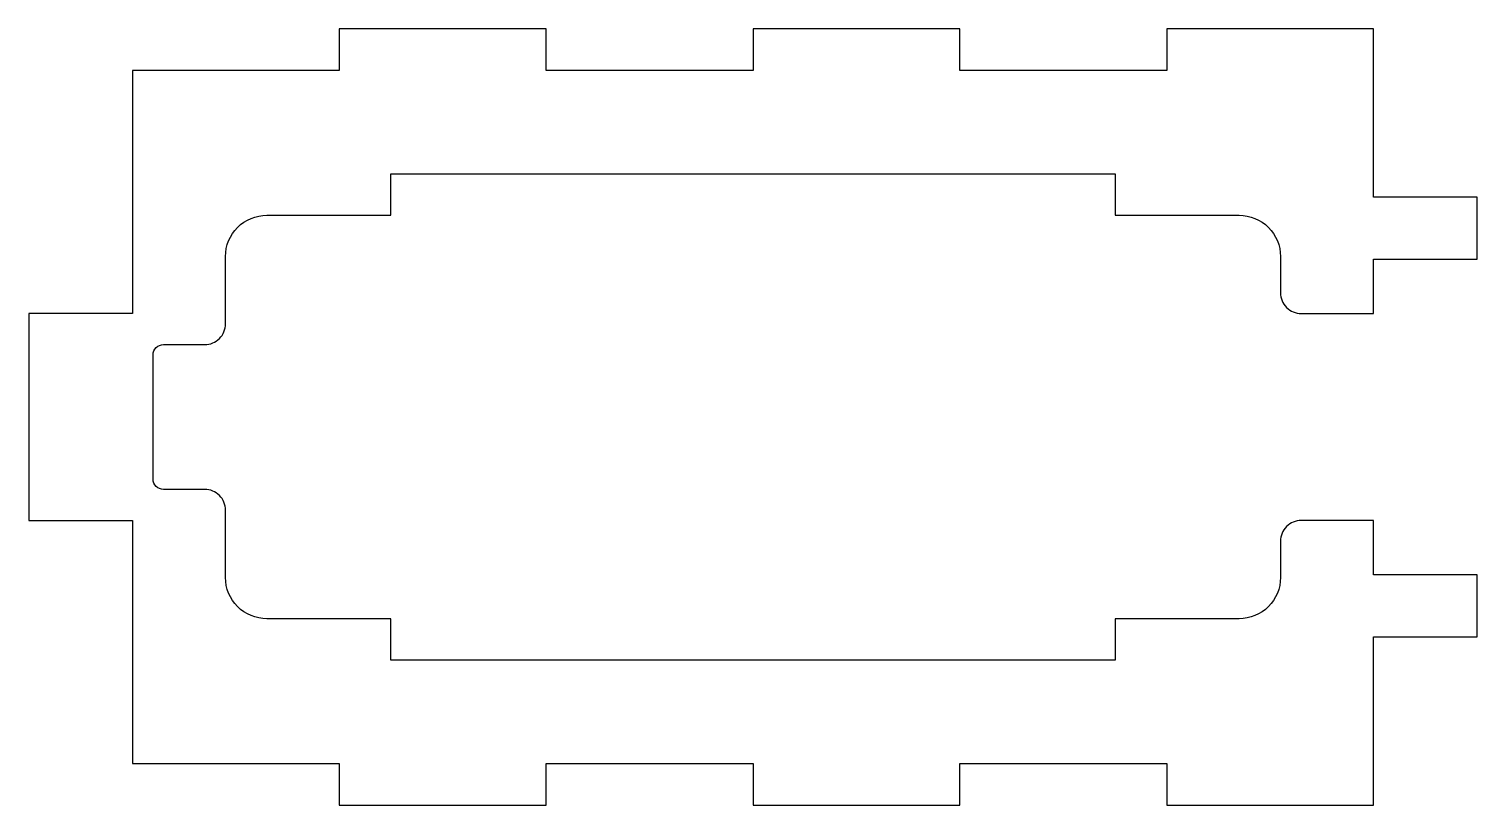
# Model space of a CAD drawing. Header units: inches. Extents: x -2.76 to 2.76, y -1.48 to 1.48.
import ezdxf

# ---------------------------------------------------------------- set-up
doc = ezdxf.new("R2010")
doc.units = ezdxf.units.IN
doc.layers.get('0').update_dxf_attribs({"linetype": 'CONTINUOUS'})

msp = doc.modelspace()

# ---------------------------------------------------------------- linework, layer by layer
msp.add_lwpolyline([(2.0079, 0.4724, 0.414214), (2.0866, 0.3937), (2.3622, 0.3937), (2.3622, 0.6004), (2.7559, 0.6004), (2.7559, 0.8366), (2.3622, 0.8366), (2.3622, 1.4764), (1.5748, 1.4764), (1.5748, 1.3189), (0.7874, 1.3189), (0.7874, 1.4764), (0, 1.4764), (0, 1.3189), (-0.7874, 1.3189), (-0.7874, 1.4764), (-1.5748, 1.4764), (-1.5748, 1.3189), (-2.3622, 1.3189), (-2.3622, 0.3937), (-2.7559, 0.3937), (-2.7559, -0.3937), (-2.3622, -0.3937), (-2.3622, -1.3189), (-1.5748, -1.3189), (-1.5748, -1.4764), (-0.7874, -1.4764), (-0.7874, -1.3189), (0, -1.3189), (0, -1.4764), (0.7874, -1.4764), (0.7874, -1.3189), (1.5748, -1.3189), (1.5748, -1.4764), (2.3622, -1.4764), (2.3622, -0.8366), (2.7559, -0.8366), (2.7559, -0.6004), (2.3622, -0.6004), (2.3622, -0.3937), (2.0866, -0.3937, 0.414214), (2.0079, -0.4724), (2.0079, -0.6102, -0.414214), (1.8504, -0.7677), (1.378, -0.7677), (1.378, -0.9252), (-1.378, -0.9252), (-1.378, -0.7677), (-1.8504, -0.7677, -0.414214), (-2.0079, -0.6102), (-2.0079, -0.3543, 0.414214), (-2.0866, -0.2756), (-2.2441, -0.2756, -0.414214), (-2.2835, -0.2362), (-2.2835, 0.2362, -0.414214), (-2.2441, 0.2756), (-2.0866, 0.2756, 0.414214), (-2.0079, 0.3543), (-2.0079, 0.6102, -0.414214), (-1.8504, 0.7677), (-1.378, 0.7677), (-1.378, 0.9252), (1.378, 0.9252), (1.378, 0.7677), (1.8504, 0.7677, -0.414214), (2.0079, 0.6102)], format="xyb", close=True)

doc.saveas('drawing.dxf')
